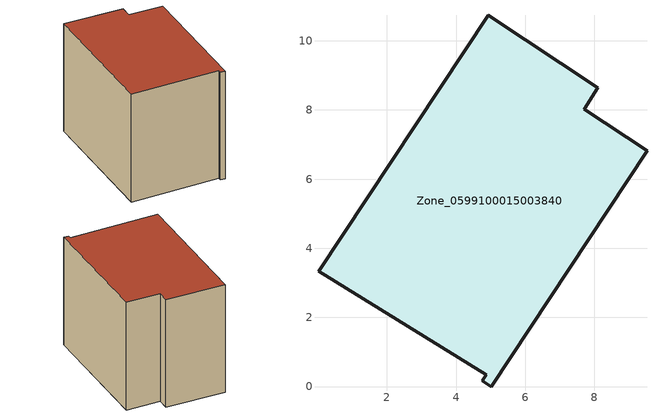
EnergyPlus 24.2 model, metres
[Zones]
Zone_0599100015003840
 floor ground (C_G): 0.02,3.34 4.92,10.73 8.1,8.64 7.7,8.02 9.52,6.82 5.02,0 4.75,0.17 4.87,0.34 z0.79
 wall outside (C_F): 7.7,8.02 8.1,8.64 4.92,10.73 0.02,3.34 4.87,0.34 4.75,0.17 5.02,0 9.52,6.82 7.7,8.02 z0.79:8.01
 roof outside (C_R): 4.75,0.17 5.02,0 9.52,6.82 7.7,8.02 8.1,8.64 4.92,10.73 0.02,3.34 4.87,0.34 z8.01
[BUILDING]
Pand.0599100015003840: North Axis=0; Terrain=City; Loads Convergence Tolerance Value=0.04; Temperature Convergence Tolerance Value=0.4; Solar Distribution=FullExterior; Maximum Number of Warmup Days=25; Minimum Number of Warmup Days=1
[Site:Location]
Rotterdam.The.Hague.AP_ZH_NLD Design_Conditions: Latitude=51.96; Longitude=4.45; Time Zone=1; Elevation=-4.5
[SITE:GROUNDTEMPERATURE:BUILDINGSURFACE]
18, 18, 18, 18, 18, 18, 18, 18, 18, 18, 18, 18
[MATERIAL] Thermal Absorptance=0.9; Solar Absorptance=0.7; Visible Absorptance=0.7
Name | Roughness | Thickness | Conductivity | Density | Specific Heat
G.TC.1965-1974 | MediumSmooth | 0.15 | 0.882353 | 540 | 1210
F.TC.1965-1974 | Rough | 0.3 | 0.697674 | 1920 | 840
R.TC.1965-1974 | MediumRough | 0.2 | 0.232558 | 1500 | 1000
[CONSTRUCTION]
C_G: G.TC.1965-1974
C_F: F.TC.1965-1974
C_R: R.TC.1965-1974
[ZONE]
Zone_0599100015003840: Type=1; Multiplier=1; Ceiling Height=Autocalculate; Volume=Autocalculate; Floor Area=autocalculate; Part of Total Floor Area=Yes
[ZONEINFILTRATION:DESIGNFLOWRATE]
Infil_Zone_0599100015003840: Zone or ZoneList or Space or SpaceList=Zone_0599100015003840; Schedule=AlwaysOn; Design Flow Rate Calculation Method=Flow/Area; Flow Rate per Floor Area=0.003; Constant Term Coefficient=1; Temperature Term Coefficient=0; Velocity Term Coefficient=0; Velocity Squared Term Coefficient=0
[HVACTEMPLATE:ZONE:IDEALLOADSAIRSYSTEM]
Zone_0599100015003840: Maximum Heating Supply Air Temperature=50; Minimum Cooling Supply Air Temperature=13; Maximum Heating Supply Air Humidity Ratio=0.0156; Minimum Cooling Supply Air Humidity Ratio=0.0077; Heating Limit=NoLimit; Cooling Limit=NoLimit; Dehumidification Control Type=ConstantSensibleHeatRatio; Cooling Sensible Heat Ratio=0.7; Dehumidification Setpoint=60; Humidification Control Type=None; Humidification Setpoint=30; Outdoor Air Method=None; Outdoor Air Flow Rate per Person=0.00944; Outdoor Air Flow Rate per Zone Floor Area=0; Outdoor Air Flow Rate per Zone=0; Demand Controlled Ventilation Type=None; Outdoor Air Economizer Type=NoEconomizer; Heat Recovery Type=None; Sensible Heat Recovery Effectiveness=0.7; Latent Heat Recovery Effectiveness=0.65
[ZONECONTROL:THERMOSTAT]
ThermostatControl_Zone_0599100015003840: Zone or ZoneList=Zone_0599100015003840; Control Type Schedule=DualSetpointControlType; Control 1=Thermostat_Zone_0599100015003840; Temperature Difference Between Cutout And Setpoint=0
[THERMOSTATSETPOINT:DUALSETPOINT]
Thermostat_Zone_0599100015003840: Heating Setpoint Temperature Schedule=HeatingSetpoint_Zone_0599100015003840; Cooling Setpoint Temperature Schedule=CoolingSetpoint_Zone_0599100015003840
[SCHEDULE:COMPACT]
HeatingSetpoint_Zone_0599100015003840: Through: 12/31, For: AllDays, Until: 24:00, 21
CoolingSetpoint_Zone_0599100015003840: Through: 12/31, For: AllDays, Until: 24:00, 24
DualSetpointControlType: Through: 12/31, For: AllDays, Until: 24:00, 4
AlwaysOn: Through: 12/31, For: AllDays, Until: 24:00, 1
